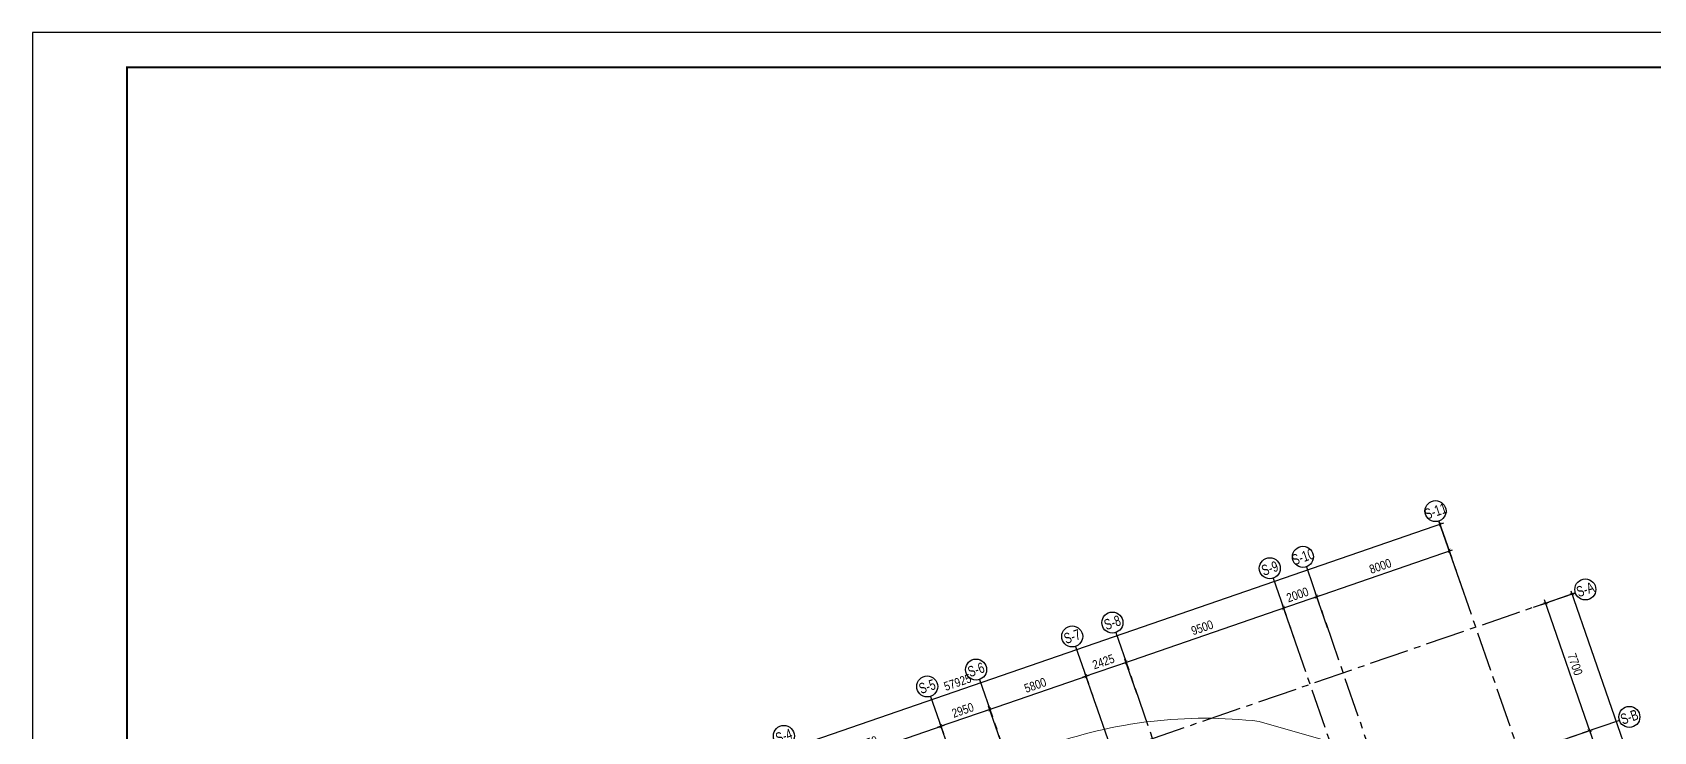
# Model space of a CAD drawing. Header units: millimetres. Extents: x -80883 to 1826631, y -376836 to 309394.
# Drawn here: x 1658431 to 1750908, y -287802 to -247883 of the extents above; entities that cross this region are included whole.
import ezdxf
from ezdxf.enums import TextEntityAlignment as Align

# ---------------------------------------------------------------- set-up
doc = ezdxf.new("R2010")
doc.units = ezdxf.units.MM
doc.header["$LTSCALE"] = 100
doc.header["$PDMODE"] = 32
doc.header["$PDSIZE"] = 2.5
doc.linetypes.add('CENTER2', pattern=[1.125, 0.75, -0.125, 0.125, -0.125])
for name, color, linetype in [('ccu11-Dim', 8, 'Continuous'), ('ccu12-Truc', 13, 'CENTER2'), ('KT-Dim', 8, 'Continuous'), ('Xref_ST_MBDV Cot vach 30.7.2022|Xref_ST_MBDV Cot vach 30.7.2022|Xref_ST_MBDV Cot vach 30.7.2022|Xref_ST_MBDV Cot vach 30.7.2022|A-GRID-SYM', 50, 'Continuous')]:
    doc.layers.add(name, color=color, linetype=linetype)
doc.layers.add('KT-Net thay', color=7, linetype='Continuous', lineweight=15)
doc.layers.add('TNG hungdh1', color=3, linetype='Continuous', lineweight=13)
doc.styles.add('Arial Narrow', font='ARIALN.TTF')
doc.styles.add('HBA-Text', font='GOTHIC.TTF')
doc.dimstyles.new('ccu12-200', dxfattribs={"dimscale": 200, "dimtxt": 2.5, "dimasz": 1, "dimexe": 1, "dimexo": 2, "dimgap": 1, "dimtad": 1, "dimdec": 0, "dimrnd": 5, "dimdsep": 46, "dimtxsty": 'Arial Narrow', "dimblk": 'ARCHTICK', "dimcen": -1, "dimdle": 1, "dimclrd": 256, "dimclre": 256, "dimclrt": 3, "dimadec": 0, "dimazin": 2, "dimtfac": 0.1, "dimtdec": 0, "dimtmove": 0, "dimatfit": 1, "dimldrblk": 'ARCHTICK', "dimfxl": 1, "dimtvp": 0.833333, "dimtolj": 1, "dimtzin": 12, "dimarcsym": 0})

# ---------------------------------------------------------------- blocks, each defined once
blk = doc.blocks.new('Khung ten_A1', base_point=(-3406704, 253379))
at = {"layer": 'Defpoints', "color": 1}
blk.add_lwpolyline([(84100, 0), (84100, 59471), (0, 59471), (0, 0)], close=True, dxfattribs=at)
at = {"layer": 'KT-Net thay', "const_width": 60}
blk.add_lwpolyline([(2700, 1071), (83100, 1071), (83100, 58471), (2700, 58471)], close=True, dxfattribs=at)
blk = doc.blocks.new('_ARCHTICK')
at = {"color": 0, "linetype": 'ByBlock', "const_width": 0.15}
blk.add_lwpolyline([(-0.5, -0.5), (0.5, 0.5)], dxfattribs=at)
blk = doc.blocks.new('*D995')
at = {"layer": 'Defpoints', "color": 0, "transparency": 16777216}
for p in [(367648, -45505, 0), (372110, -50100), (369540, -50987)]:
    blk.add_point(p, dxfattribs=at)
at = {"layer": 'KT-Dim', "lineweight": -2, "transparency": 16777216}
for p, q in [((368026, -45374), (370406, -44552)), ((370151, -44429), (372175, -50289)), ((369918, -50857), (372299, -50035))]:
    blk.add_line(p, q, dxfattribs=at)
at = {"layer": 'KT-Dim', "lineweight": -2, "transparency": 16777216, "xscale": 200, "yscale": 200, "zscale": 200}
for p, rotation in [((370217, -44618), 109.0471074728855), ((372110, -50100), 289.0471074728856)]:
    blk.add_blockref('_ARCHTICK', p, dxfattribs=dict(at, rotation=rotation))
at = {"layer": 'KT-Dim', "color": 3, "transparency": 16777216, "insert": (371593, -47210), "char_height": 500, "attachment_point": 5, "rotation": 289.04711, "style": 'Arial Narrow'}
blk.add_mtext('\\A1;5800', dxfattribs=at)
blk = doc.blocks.new('GRID-SYM-flat-103')
at = {"layer": 'Xref_ST_MBDV Cot vach 30.7.2022|Xref_ST_MBDV Cot vach 30.7.2022|Xref_ST_MBDV Cot vach 30.7.2022|Xref_ST_MBDV Cot vach 30.7.2022|A-GRID-SYM'}
blk.add_circle((0, 0, 0), 900, dxfattribs=at)
at = {"layer": 'Xref_ST_MBDV Cot vach 30.7.2022|Xref_ST_MBDV Cot vach 30.7.2022|Xref_ST_MBDV Cot vach 30.7.2022|Xref_ST_MBDV Cot vach 30.7.2022|A-GRID-SYM', "style": 'HBA-Text'}
blk.add_attdef('GRID', text='', height=900, rotation=19.04714, dxfattribs=at).set_placement((0, 0, 0), align=Align.MIDDLE_CENTER)
blk = doc.blocks.new('*D965')
at = {"layer": 'Defpoints', "color": 0, "transparency": 16777216}
for p in [(363163, -37115), (306934, -51743), (308410, -56019, 0)]:
    blk.add_point(p, dxfattribs=at)
at = {"layer": 'KT-Dim', "lineweight": -2, "transparency": 16777216}
for p, q in [((361876, -32774), (306745, -51809)), ((363033, -36737), (361622, -32650)), ((308280, -55641), (306869, -51554))]:
    blk.add_line(p, q, dxfattribs=at)
at = {"layer": 'KT-Dim', "lineweight": -2, "transparency": 16777216, "xscale": 200, "yscale": 200, "zscale": 200}
for p, rotation in [((361687, -32839), 19.0477163778953), ((306934, -51743), 199.0477163778953)]:
    blk.add_blockref('_ARCHTICK', p, dxfattribs=dict(at, rotation=rotation))
at = {"layer": 'KT-Dim', "color": 3, "transparency": 16777216, "insert": (334162, -41861), "char_height": 500, "attachment_point": 5, "rotation": 19.04772, "style": 'Arial Narrow'}
blk.add_mtext('\\A1;57925', dxfattribs=at)
blk = doc.blocks.new('*D969')
at = {"layer": 'Defpoints', "color": 0, "transparency": 16777216}
for p in [(333214, -44363), (333962, -46528), (325785, -49351)]:
    blk.add_point(p, dxfattribs=at)
at = {"layer": 'KT-Dim', "lineweight": -2, "transparency": 16777216}
for p, q in [((324849, -47251), (333403, -44298)), ((333831, -46150), (333149, -44174)), ((325655, -48973), (324972, -46997))]:
    blk.add_line(p, q, dxfattribs=at)
at = {"layer": 'KT-Dim', "lineweight": -2, "transparency": 16777216, "xscale": 200, "yscale": 200, "zscale": 200}
for p, rotation in [((333214, -44363), 19.04713796363416), ((325038, -47186), 199.0471379636342)]:
    blk.add_blockref('_ARCHTICK', p, dxfattribs=dict(at, rotation=rotation))
at = {"layer": 'KT-Dim', "color": 3, "transparency": 16777216, "insert": (328977, -45344), "char_height": 500, "attachment_point": 5, "rotation": 19.04714, "style": 'Arial Narrow'}
blk.add_mtext('\\A1;8650', dxfattribs=at)
blk = doc.blocks.new('*D970')
at = {"layer": 'Defpoints', "color": 0, "transparency": 16777216}
for p in [(336003, -43400), (336750, -45566), (333962, -46528)]:
    blk.add_point(p, dxfattribs=at)
at = {"layer": 'KT-Dim', "lineweight": -2, "transparency": 16777216}
for p, q in [((333025, -44428), (336192, -43335)), ((336620, -45188), (335937, -43211)), ((333831, -46150), (333149, -44174))]:
    blk.add_line(p, q, dxfattribs=at)
at = {"layer": 'KT-Dim', "lineweight": -2, "transparency": 16777216, "xscale": 200, "yscale": 200, "zscale": 200}
for p, rotation in [((336003, -43400), 19.04713796363416), ((333214, -44363), 199.0471379636342)]:
    blk.add_blockref('_ARCHTICK', p, dxfattribs=dict(at, rotation=rotation))
at = {"layer": 'KT-Dim', "color": 3, "transparency": 16777216, "insert": (334460, -43451), "char_height": 500, "attachment_point": 5, "rotation": 19.04714, "style": 'Arial Narrow'}
blk.add_mtext('\\A1;2950', dxfattribs=at)
blk = doc.blocks.new('*D971')
at = {"layer": 'Defpoints', "color": 0, "transparency": 16777216}
for p in [(341485, -41507), (342233, -43673), (336750, -45566)]:
    blk.add_point(p, dxfattribs=at)
at = {"layer": 'KT-Dim', "lineweight": -2, "transparency": 16777216}
for p, q in [((335814, -43466), (341674, -41442)), ((342102, -43295), (341420, -41318)), ((336620, -45188), (335937, -43211))]:
    blk.add_line(p, q, dxfattribs=at)
at = {"layer": 'KT-Dim', "lineweight": -2, "transparency": 16777216, "xscale": 200, "yscale": 200, "zscale": 200}
for p, rotation in [((341485, -41507), 19.04713796363416), ((336003, -43400), 199.0471379636342)]:
    blk.add_blockref('_ARCHTICK', p, dxfattribs=dict(at, rotation=rotation))
at = {"layer": 'KT-Dim', "color": 3, "transparency": 16777216, "insert": (338595, -42023), "char_height": 500, "attachment_point": 5, "rotation": 19.04714, "style": 'Arial Narrow'}
blk.add_mtext('\\A1;5800', dxfattribs=at)
blk = doc.blocks.new('*D972')
at = {"layer": 'Defpoints', "color": 0, "transparency": 16777216}
for p in [(343777, -40716), (344525, -42881), (342233, -43673)]:
    blk.add_point(p, dxfattribs=at)
at = {"layer": 'KT-Dim', "lineweight": -2, "transparency": 16777216}
for p, q in [((341296, -41573), (343966, -40651)), ((344394, -42503), (343712, -40527)), ((342102, -43295), (341420, -41318))]:
    blk.add_line(p, q, dxfattribs=at)
at = {"layer": 'KT-Dim', "lineweight": -2, "transparency": 16777216, "xscale": 200, "yscale": 200, "zscale": 200}
for p, rotation in [((343777, -40716), 19.04713796363416), ((341485, -41507), 199.0471379636342)]:
    blk.add_blockref('_ARCHTICK', p, dxfattribs=dict(at, rotation=rotation))
at = {"layer": 'KT-Dim', "color": 3, "transparency": 16777216, "insert": (342483, -40681), "char_height": 500, "attachment_point": 5, "rotation": 19.04714, "style": 'Arial Narrow'}
blk.add_mtext('\\A1;2425', dxfattribs=at)
blk = doc.blocks.new('*D973')
at = {"layer": 'Defpoints', "color": 0, "transparency": 16777216}
for p in [(352757, -37616), (353505, -39781), (344525, -42881)]:
    blk.add_point(p, dxfattribs=at)
at = {"layer": 'KT-Dim', "lineweight": -2, "transparency": 16777216}
for p, q in [((343588, -40781), (352946, -37550)), ((353374, -39403), (352692, -37427)), ((344394, -42503), (343712, -40527))]:
    blk.add_line(p, q, dxfattribs=at)
at = {"layer": 'KT-Dim', "lineweight": -2, "transparency": 16777216, "xscale": 200, "yscale": 200, "zscale": 200}
for p, rotation in [((352757, -37616), 19.04713796363416), ((343777, -40716), 199.0471379636342)]:
    blk.add_blockref('_ARCHTICK', p, dxfattribs=dict(at, rotation=rotation))
at = {"layer": 'KT-Dim', "color": 3, "transparency": 16777216, "insert": (348119, -38736), "char_height": 500, "attachment_point": 5, "rotation": 19.04714, "style": 'Arial Narrow'}
blk.add_mtext('\\A1;9500', dxfattribs=at)
blk = doc.blocks.new('*D974')
at = {"layer": 'Defpoints', "color": 0, "transparency": 16777216}
for p in [(354648, -36963), (355395, -39128), (353505, -39781)]:
    blk.add_point(p, dxfattribs=at)
at = {"layer": 'KT-Dim', "lineweight": -2, "transparency": 16777216}
for p, q in [((352568, -37681), (354837, -36898)), ((355265, -38750), (354582, -36774)), ((353374, -39403), (352692, -37427))]:
    blk.add_line(p, q, dxfattribs=at)
at = {"layer": 'KT-Dim', "lineweight": -2, "transparency": 16777216, "xscale": 200, "yscale": 200, "zscale": 200}
for p, rotation in [((354648, -36963), 19.04713796363416), ((352757, -37616), 199.0471379636342)]:
    blk.add_blockref('_ARCHTICK', p, dxfattribs=dict(at, rotation=rotation))
at = {"layer": 'KT-Dim', "color": 3, "transparency": 16777216, "insert": (353554, -36859), "char_height": 500, "attachment_point": 5, "rotation": 19.04714, "style": 'Arial Narrow'}
blk.add_mtext('\\A1;2000', dxfattribs=at)
blk = doc.blocks.new('*D975')
at = {"layer": 'Defpoints', "color": 0, "transparency": 16777216}
for p in [(362210, -34352), (362957, -36518), (355395, -39128)]:
    blk.add_point(p, dxfattribs=at)
at = {"layer": 'KT-Dim', "lineweight": -2, "transparency": 16777216}
for p, q in [((362827, -36140), (362144, -34163)), ((354459, -37028), (362399, -34287)), ((355265, -38750), (354582, -36774))]:
    blk.add_line(p, q, dxfattribs=at)
at = {"layer": 'KT-Dim', "lineweight": -2, "transparency": 16777216, "xscale": 200, "yscale": 200, "zscale": 200}
for p, rotation in [((362210, -34352), 19.04713796363416), ((354648, -36963), 199.0471379636342)]:
    blk.add_blockref('_ARCHTICK', p, dxfattribs=dict(at, rotation=rotation))
at = {"layer": 'KT-Dim', "color": 3, "transparency": 16777216, "insert": (358280, -35227), "char_height": 500, "attachment_point": 5, "rotation": 19.04714, "style": 'Arial Narrow'}
blk.add_mtext('\\A1;8000', dxfattribs=at)
blk = doc.blocks.new('*D976')
at = {"layer": 'Defpoints', "color": 0, "transparency": 16777216}
for p in [(366647, -37704, 0), (379300, -66026), (376730, -66913, 0)]:
    blk.add_point(p, dxfattribs=at)
at = {"layer": 'KT-Dim', "lineweight": -2, "transparency": 16777216}
for p, q in [((367025, -37574), (369405, -36752)), ((369150, -36628), (379365, -66215)), ((377108, -66782), (379489, -65960))]:
    blk.add_line(p, q, dxfattribs=at)
at = {"layer": 'KT-Dim', "lineweight": -2, "transparency": 16777216, "xscale": 200, "yscale": 200, "zscale": 200}
for p, rotation in [((369216, -36817), 109.0471074728855), ((379300, -66026), 289.0471074728856)]:
    blk.add_blockref('_ARCHTICK', p, dxfattribs=dict(at, rotation=rotation))
at = {"layer": 'KT-Dim', "color": 3, "transparency": 16777216, "insert": (374688, -51273), "char_height": 500, "attachment_point": 5, "rotation": 289.04711, "style": 'Arial Narrow'}
blk.add_mtext('\\A1;30900', dxfattribs=at)
blk = doc.blocks.new('*D977')
at = {"layer": 'Defpoints', "color": 0, "transparency": 16777216}
for p in [(366647, -37704), (367704, -37339), (367648, -45505)]:
    blk.add_point(p, dxfattribs=at)
at = {"layer": 'KT-Dim', "lineweight": -2, "transparency": 16777216}
for p, q in [((367025, -37574), (367893, -37274)), ((370282, -44807), (367639, -37150)), ((368026, -45374), (370406, -44552))]:
    blk.add_line(p, q, dxfattribs=at)
at = {"layer": 'KT-Dim', "lineweight": -2, "transparency": 16777216, "xscale": 200, "yscale": 200, "zscale": 200}
for p, rotation in [((367704, -37339), 109.0471074728855), ((370217, -44618), 289.0471074728856)]:
    blk.add_blockref('_ARCHTICK', p, dxfattribs=dict(at, rotation=rotation))
at = {"layer": 'KT-Dim', "color": 3, "transparency": 16777216, "insert": (369391, -40830), "char_height": 500, "attachment_point": 5, "rotation": 289.04711, "style": 'Arial Narrow'}
blk.add_mtext('\\A1;7700', dxfattribs=at)
blk = doc.blocks.new('MBKC-T7-PN-1')
at = {"layer": 'TNG hungdh1'}
blk.add_lwpolyline([(30192, 12093, -0.117119), (42412, 13531), (57799, 9102, -0.284012), (60755, 5749), (65986, -9369, 0.318129), (69743, -12061), (99390, -12229, -0.326525), (102151, -14245), (105661, -29755, -0.450863), (101747, -36141), (55535, -35879, -0.333243), (50104, -32276), (45598, -19256, 0.373465), (30669, -13101), (11293, -19806), (11293, -19806, -0.370334), (6441, -17879), (-1057, -3543, -0.458476), (1179, 2091), (30192, 12093)], format="xyb", dxfattribs=at)
blk = doc.blocks.new('Grid-ST-flat-3')
at = {"layer": 'ccu12-Truc', "ltscale": 30}
for p, q in [((361622.2, -32650.9), (374729.9, -70616.8)), ((352169.7, -35914.4), (368325.4, -82708.8)), ((354060.2, -35261.7), (370215.9, -82056.1)), ((369404.7, -36752.1), (304555.5, -59141.2)), ((343189.8, -39014.7), (361219.3, -91236.4)), ((340897.6, -39806), (359986.9, -95097.6)), ((335415.2, -41698.9), (354504.5, -96990.4)), ((332626.7, -42661.6), (351716, -97953.1)), ((371917.5, -44030.6), (347796.7, -52358.2))]:
    blk.add_line(p, q, dxfattribs=at)
at = {"layer": 'KT-Dim'}
ref = blk.add_blockref('GRID-SYM-flat-103', (361426.2, -32083.2, 0), dxfattribs=dict(at, xscale=0.6666666666666666, yscale=0.6666666666666666, zscale=0.6666666666666666))
ref.add_attrib('GRID', 'S-11', dxfattribs={"layer": 'Xref_ST_MBDV Cot vach 30.7.2022|Xref_ST_MBDV Cot vach 30.7.2022|Xref_ST_MBDV Cot vach 30.7.2022|Xref_ST_MBDV Cot vach 30.7.2022|A-GRID-SYM', "height": 600, "rotation": 19, "style": 'HBA-Text', "width": 0.75}).set_placement((361426.2, -32083.2, 0), align=Align.MIDDLE_CENTER)
ref = blk.add_blockref('GRID-SYM-flat-103', (353864.4, -34694.5, 0), dxfattribs=dict(at, xscale=0.6666666666666666, yscale=0.6666666666666666, zscale=0.6666666666666666))
ref.add_attrib('GRID', 'S-10', dxfattribs={"layer": 'Xref_ST_MBDV Cot vach 30.7.2022|Xref_ST_MBDV Cot vach 30.7.2022|Xref_ST_MBDV Cot vach 30.7.2022|Xref_ST_MBDV Cot vach 30.7.2022|A-GRID-SYM', "height": 600, "rotation": 19, "style": 'HBA-Text', "width": 0.75}).set_placement((353864.4, -34694.5, 0), align=Align.MIDDLE_CENTER)
ref = blk.add_blockref('GRID-SYM-flat-103', (351973.9, -35347.2, 0), dxfattribs=dict(at, xscale=0.6666666666666666, yscale=0.6666666666666666, zscale=0.6666666666666666))
ref.add_attrib('GRID', 'S-9', dxfattribs={"layer": 'Xref_ST_MBDV Cot vach 30.7.2022|Xref_ST_MBDV Cot vach 30.7.2022|Xref_ST_MBDV Cot vach 30.7.2022|Xref_ST_MBDV Cot vach 30.7.2022|A-GRID-SYM', "height": 600, "rotation": 19, "style": 'HBA-Text', "width": 0.75}).set_placement((351973.9, -35347.2, 0), align=Align.MIDDLE_CENTER)
ref = blk.add_blockref('GRID-SYM-flat-103', (369971.8, -36556.3, 0), dxfattribs=dict(at, xscale=0.6666666666666666, yscale=0.6666666666666666, zscale=0.6666666666666666))
ref.add_attrib('GRID', 'S-A', dxfattribs={"layer": 'Xref_ST_MBDV Cot vach 30.7.2022|Xref_ST_MBDV Cot vach 30.7.2022|Xref_ST_MBDV Cot vach 30.7.2022|Xref_ST_MBDV Cot vach 30.7.2022|A-GRID-SYM', "height": 600, "rotation": 19.047138, "style": 'HBA-Text', "width": 0.75}).set_placement((369971.8, -36556.3, 0), align=Align.MIDDLE_CENTER)
ref = blk.add_blockref('GRID-SYM-flat-103', (342994, -38447.5, 0), dxfattribs=dict(at, xscale=0.6666666666666666, yscale=0.6666666666666666, zscale=0.6666666666666666))
ref.add_attrib('GRID', 'S-8', dxfattribs={"layer": 'Xref_ST_MBDV Cot vach 30.7.2022|Xref_ST_MBDV Cot vach 30.7.2022|Xref_ST_MBDV Cot vach 30.7.2022|Xref_ST_MBDV Cot vach 30.7.2022|A-GRID-SYM', "height": 600, "rotation": 19, "style": 'HBA-Text', "width": 0.75}).set_placement((342994, -38447.5, 0), align=Align.MIDDLE_CENTER)
ref = blk.add_blockref('GRID-SYM-flat-103', (340701.8, -39238.9, 0), dxfattribs=dict(at, xscale=0.6666666666666666, yscale=0.6666666666666666, zscale=0.6666666666666666))
ref.add_attrib('GRID', 'S-7', dxfattribs={"layer": 'Xref_ST_MBDV Cot vach 30.7.2022|Xref_ST_MBDV Cot vach 30.7.2022|Xref_ST_MBDV Cot vach 30.7.2022|Xref_ST_MBDV Cot vach 30.7.2022|A-GRID-SYM', "height": 600, "rotation": 19, "style": 'HBA-Text', "width": 0.75}).set_placement((340701.8, -39238.9, 0), align=Align.MIDDLE_CENTER)
ref = blk.add_blockref('GRID-SYM-flat-103', (335219.3, -41131.7, 0), dxfattribs=dict(at, xscale=0.6666666666666666, yscale=0.6666666666666666, zscale=0.6666666666666666))
ref.add_attrib('GRID', 'S-6', dxfattribs={"layer": 'Xref_ST_MBDV Cot vach 30.7.2022|Xref_ST_MBDV Cot vach 30.7.2022|Xref_ST_MBDV Cot vach 30.7.2022|Xref_ST_MBDV Cot vach 30.7.2022|A-GRID-SYM', "height": 600, "rotation": 19, "style": 'HBA-Text', "width": 0.75}).set_placement((335219.3, -41131.7, 0), align=Align.MIDDLE_CENTER)
ref = blk.add_blockref('GRID-SYM-flat-103', (332430.9, -42094.4, 0), dxfattribs=dict(at, xscale=0.6666666666666666, yscale=0.6666666666666666, zscale=0.6666666666666666))
ref.add_attrib('GRID', 'S-5', dxfattribs={"layer": 'Xref_ST_MBDV Cot vach 30.7.2022|Xref_ST_MBDV Cot vach 30.7.2022|Xref_ST_MBDV Cot vach 30.7.2022|Xref_ST_MBDV Cot vach 30.7.2022|A-GRID-SYM', "height": 600, "rotation": 19, "style": 'HBA-Text', "width": 0.75}).set_placement((332430.9, -42094.4, 0), align=Align.MIDDLE_CENTER)
ref = blk.add_blockref('GRID-SYM-flat-103', (372484.7, -43834.8, 0), dxfattribs=dict(at, xscale=0.6666666666666666, yscale=0.6666666666666666, zscale=0.6666666666666666))
ref.add_attrib('GRID', 'S-B', dxfattribs={"layer": 'Xref_ST_MBDV Cot vach 30.7.2022|Xref_ST_MBDV Cot vach 30.7.2022|Xref_ST_MBDV Cot vach 30.7.2022|Xref_ST_MBDV Cot vach 30.7.2022|A-GRID-SYM', "height": 600, "rotation": 19, "style": 'HBA-Text', "width": 0.75}).set_placement((372484.7, -43834.8, 0), align=Align.MIDDLE_CENTER)
ref = blk.add_blockref('GRID-SYM-flat-103', (324254.4, -44917.3, 0), dxfattribs=dict(at, xscale=0.6666666666666666, yscale=0.6666666666666666, zscale=0.6666666666666666))
ref.add_attrib('GRID', 'S-4', dxfattribs={"layer": 'Xref_ST_MBDV Cot vach 30.7.2022|Xref_ST_MBDV Cot vach 30.7.2022|Xref_ST_MBDV Cot vach 30.7.2022|Xref_ST_MBDV Cot vach 30.7.2022|A-GRID-SYM', "height": 600, "rotation": 19, "style": 'HBA-Text', "width": 0.75}).set_placement((324254.4, -44917.3, 0), align=Align.MIDDLE_CENTER)
dim = blk.add_aligned_dim(p1=(363163.5, -37115.1), p2=(308410.2, -56019.2, 0), distance=-4523.4, dimstyle='ccu12-200', dxfattribs=at)
dim.commit()
dim.dimension.update_dxf_attribs({"geometry": '*D965', "text_midpoint": (334162.1, -41861.1)})
for base, p1, p2, angle, picture, middle in [((362209.6, -34352.3), (355395.2, -39128.5), (362957.2, -36517.7), 19.047138, '*D975', (358280, -35227.3)), ((354647.6, -36963.1), (353504.7, -39781.2), (355395.2, -39128.5), 19.047138, '*D974', (353553.8, -36859)), ((379299.7, -66025.7, 0), (366646.9, -37704.3), (376730.3, -66912.7, 0), 109.047107, '*D976', (374688, -51272.9, 0)), ((352757.1, -37615.8), (344524.9, -42881.5), (353504.7, -39781.2), 19.047138, '*D973', (348118.6, -38735.5)), ((367703.9, -37339.3), (367648, -45504.6), (366646.9, -37704.3), 109.047107, '*D977', (369390.7, -40830)), ((343777.2, -40716), (342232.6, -43672.9), (344524.9, -42881.5), 19.047138, '*D972', (342482.5, -40681.4)), ((341485, -41507.4), (336750.2, -45565.7), (342232.6, -43672.9), 19.047138, '*D971', (338595.2, -42023.5)), ((336002.6, -43400.2), (333961.7, -46528.4), (336750.2, -45565.7), 19.047138, '*D970', (334459.7, -43451.2)), ((333214.1, -44363), (325785.3, -49351.3), (333961.7, -46528.4), 19.047138, '*D969', (328977.3, -45344)), ((372109.5, -50100.2, 0), (367648, -45504.6), (369540.2, -50987.3, 0), 109.047107, '*D995', (371593.5, -47210.4, 0))]:
    dim = blk.add_linear_dim(base=base, p1=p1, p2=p2, angle=angle, dimstyle='ccu12-200', dxfattribs=at)
    dim.commit()
    dim.dimension.update_dxf_attribs({"geometry": picture, "text_midpoint": middle})

msp = doc.modelspace()

# ---------------------------------------------------------------- block references
for name, p in [('Grid-ST-flat-3', (1377041.6, -243129.8)), ('MBKC-T7-PN-1', (1686004.2, -300749.5))]:
    msp.add_blockref(name, p)
at = {"layer": 'ccu11-Dim', "xscale": 2.000000000621877, "yscale": 2.000000000621877, "zscale": 2.000000000621877}
msp.add_blockref('Khung ten_A1', (-5154976.8, 139934.6), dxfattribs=at)

doc.saveas('drawing.dxf')
